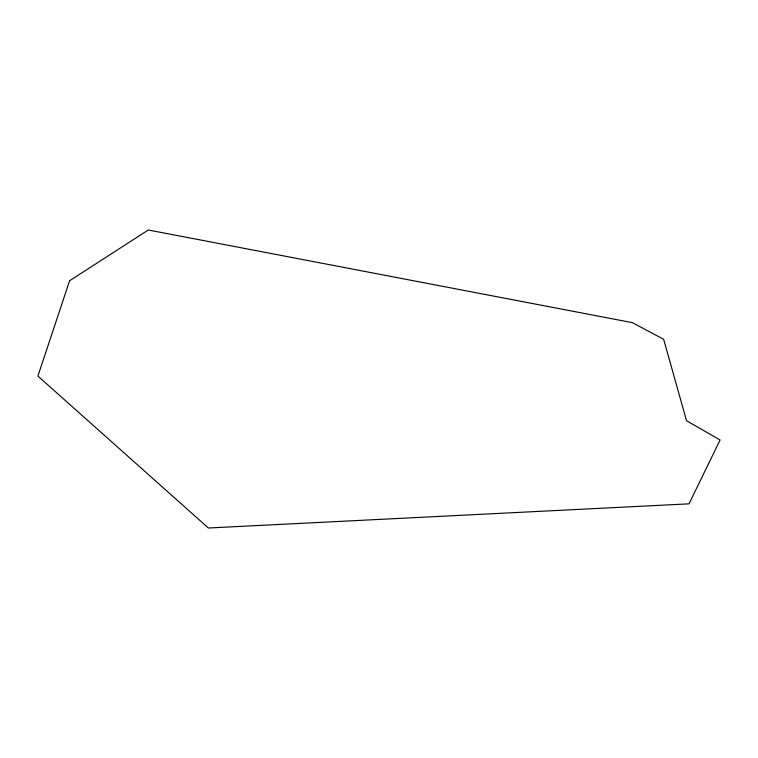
<?xml version="1.0" encoding="UTF-8"?>
<svg xmlns="http://www.w3.org/2000/svg" width="758" height="758" viewBox="0 0 758 758"><rect width="100%" height="100%" fill="white"/><g stroke="black" fill="none" stroke-linecap="round" stroke-linejoin="round"><path stroke-width="1.14" d="M69.603 280.754L37.9 376.063L208.384 528.004L689.031 503.833L720.1 439.972L686.53 420.747L663.638 339.262L632.343 322.643L148.293 229.996L69.603 280.754"/></g></svg>
